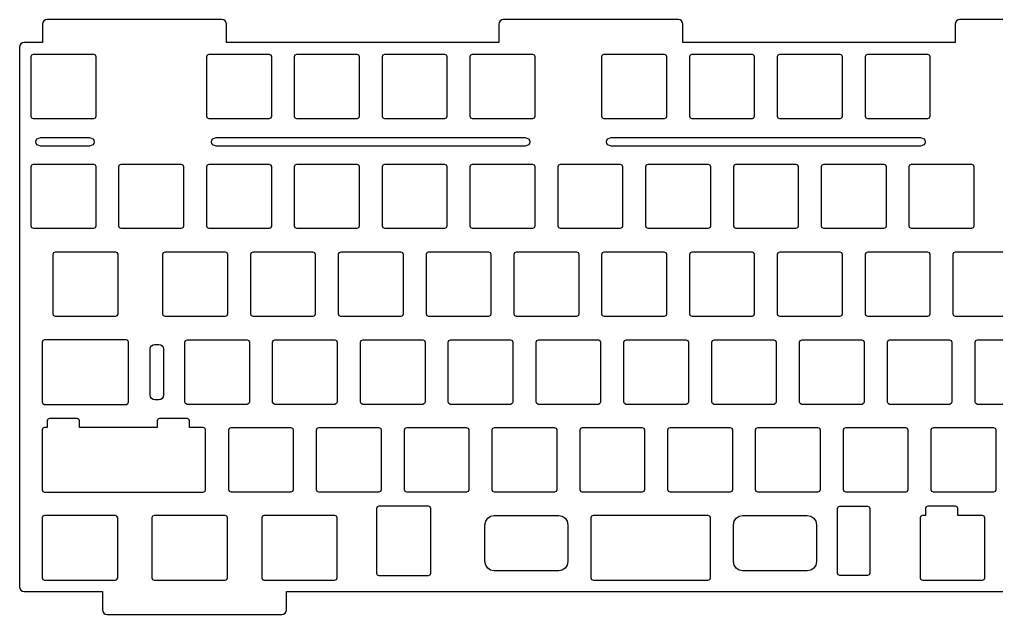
# Model space of a CAD drawing. Extents: x 8 to 355, y 3 to 132.
# Drawn here: x 7.5 to 219.5, y 3.5 to 132.5 of the extents above; entities that cross this region are included whole.
import ezdxf

# ---------------------------------------------------------------- set-up
doc = ezdxf.new("R2010")
doc.units = 0

msp = doc.modelspace()

# ---------------------------------------------------------------- linework, layer by layer
at = {"layer": 'Layer 1'}
for p, q in [((12.603151, 131.865108), (12.524817, 131.475151)), ((12.524817, 131.475151), (12.524817, 127.57513)), ((12.817037, 132.182868), (12.603151, 131.865108)), ((13.134797, 132.396755), (12.817037, 132.182868)), ((13.524756, 132.475089), (13.134797, 132.396755)), ((51.424763, 132.475089), (13.524756, 132.475089)), ((51.814803, 132.396755), (51.424763, 132.475089)), ((52.132741, 132.182868), (51.814803, 132.396755)), ((52.346804, 131.865108), (52.132741, 132.182868)), ((52.425219, 131.475151), (52.346804, 131.865108)), ((52.425219, 127.57513), (52.425219, 131.475151)), ((111.603511, 131.865108), (111.52517, 131.475151)), ((111.52517, 131.475151), (111.52517, 127.57513)), ((111.817408, 132.182869), (111.603511, 131.865108)), ((112.135168, 132.396755), (111.817408, 132.182869)), ((112.5251, 132.475089), (112.135168, 132.396755)), ((150.42512, 132.475089), (112.5251, 132.475089)), ((150.815079, 132.396755), (150.42512, 132.475089)), ((151.13284, 132.182869), (150.815079, 132.396755)), ((151.346726, 131.865108), (151.13284, 132.182869)), ((151.42506, 131.475151), (151.346726, 131.865108)), ((151.42506, 127.57513), (151.42506, 131.475151)), ((210.603294, 131.865109), (210.52496, 131.475151)), ((210.52496, 131.475151), (210.52496, 127.57513)), ((210.81718, 132.182869), (210.603294, 131.865109)), ((211.134941, 132.396755), (210.81718, 132.182869)), ((211.5249, 132.475089), (211.134941, 132.396755)), ((249.42492, 132.475089), (211.5249, 132.475089)), ((7.817343, 127.182657), (7.603457, 126.864896)), ((8.135104, 127.396543), (7.817343, 127.182657)), ((8.525061, 127.474878), (8.135104, 127.396543)), ((12.535147, 127.474878), (8.525061, 127.474878)), ((12.524817, 127.57513), (12.535147, 127.474878)), ((52.414889, 127.474878), (52.425219, 127.57513)), ((111.53517, 127.474878), (52.414889, 127.474878)), ((111.52517, 127.57513), (111.53517, 127.474878)), ((151.41506, 127.474878), (151.42506, 127.57513)), ((210.53496, 127.474878), (151.41506, 127.474878)), ((210.52496, 127.57513), (210.53496, 127.474878)), ((7.603457, 126.864896), (7.525122, 126.474939)), ((7.525122, 126.474939), (7.525122, 9.47485)), ((7.525122, 9.47485), (7.603457, 9.084891)), ((7.603457, 9.084891), (7.817343, 8.76713)), ((7.817343, 8.76713), (8.135104, 8.553244)), ((8.135104, 8.553244), (8.525061, 8.47491)), ((8.525061, 8.47491), (25.534875, 8.47491)), ((25.534875, 8.47491), (25.525075, 8.37521)), ((25.525075, 8.37521), (25.525075, 4.47519)), ((65.424965, 8.37521), (65.415165, 8.47491)), ((65.415165, 8.47491), (223.53468, 8.47491)), ((65.424965, 4.47519), (65.424965, 8.37521)), ((25.525075, 4.47519), (25.603409, 4.085231)), ((65.346631, 4.085231), (65.424965, 4.47519)), ((25.603409, 4.085231), (25.817295, 3.76747)), ((25.817295, 3.76747), (26.135055, 3.553584)), ((26.135055, 3.553584), (26.525014, 3.47525)), ((26.525014, 3.47525), (64.425026, 3.47525)), ((64.425026, 3.47525), (64.814985, 3.553584)), ((64.814985, 3.553584), (65.132745, 3.76747)), ((65.132745, 3.76747), (65.346631, 4.085231))]:
    msp.add_line(p, q, dxfattribs=at)
at = {"layer": 'Layer 2'}
for p, q in [((10.05, 124.45), (10.196447, 124.803553)), ((10.05, 111.45), (10.05, 124.45)), ((10.196447, 124.803553), (10.55, 124.95)), ((10.55, 124.95), (23.55, 124.95)), ((10.55, 124.95), (10.55, 124.95)), ((23.55, 124.95), (23.903553, 124.803553)), ((23.903553, 124.803553), (24.05, 124.45)), ((24.05, 124.45), (24.05, 111.45)), ((48.15, 124.45), (48.296447, 124.803553)), ((48.15, 111.45), (48.15, 124.45)), ((48.296447, 124.803553), (48.65, 124.95)), ((48.65, 124.95), (61.65, 124.95)), ((48.65, 124.95), (48.65, 124.95)), ((61.65, 124.95), (62.003553, 124.803553)), ((62.003553, 124.803553), (62.15, 124.45)), ((62.15, 124.45), (62.15, 111.45)), ((67.2, 124.45), (67.346447, 124.803553)), ((67.2, 111.45), (67.2, 124.45)), ((67.346447, 124.803553), (67.7, 124.95)), ((67.7, 124.95), (80.7, 124.95)), ((67.7, 124.95), (67.7, 124.95)), ((80.7, 124.95), (81.053553, 124.803553)), ((81.053553, 124.803553), (81.2, 124.45)), ((81.2, 124.45), (81.2, 111.45)), ((86.25, 124.45), (86.396447, 124.803553)), ((86.25, 111.45), (86.25, 124.45)), ((86.396447, 124.803553), (86.75, 124.95)), ((86.75, 124.95), (99.75, 124.95)), ((86.75, 124.95), (86.75, 124.95)), ((99.75, 124.95), (100.103553, 124.803553)), ((100.103553, 124.803553), (100.25, 124.45)), ((100.25, 124.45), (100.25, 111.45)), ((105.3, 124.45), (105.446447, 124.803553)), ((105.3, 111.45), (105.3, 124.45)), ((105.446447, 124.803553), (105.8, 124.95)), ((105.8, 124.95), (118.8, 124.95)), ((105.8, 124.95), (105.8, 124.95)), ((118.8, 124.95), (119.153553, 124.803553)), ((119.153553, 124.803553), (119.3, 124.45)), ((119.3, 124.45), (119.3, 111.45)), ((133.875, 124.45), (134.021447, 124.803553)), ((133.875, 111.45), (133.875, 124.45)), ((134.021447, 124.803553), (134.375, 124.95)), ((134.375, 124.95), (147.375, 124.95)), ((134.375, 124.95), (134.375, 124.95)), ((147.375, 124.95), (147.728553, 124.803553)), ((147.728553, 124.803553), (147.875, 124.45)), ((147.875, 124.45), (147.875, 111.45)), ((152.925, 124.45), (153.071447, 124.803553)), ((152.925, 111.45), (152.925, 124.45)), ((153.071447, 124.803553), (153.425, 124.95)), ((153.425, 124.95), (166.425, 124.95)), ((153.425, 124.95), (153.425, 124.95)), ((166.425, 124.95), (166.778553, 124.803553)), ((166.778553, 124.803553), (166.925, 124.45)), ((166.925, 124.45), (166.925, 111.45)), ((171.975, 124.45), (172.121447, 124.803553)), ((171.975, 111.45), (171.975, 124.45)), ((172.121447, 124.803553), (172.475, 124.95)), ((172.475, 124.95), (185.475, 124.95)), ((172.475, 124.95), (172.475, 124.95)), ((185.475, 124.95), (185.828553, 124.803553)), ((185.828553, 124.803553), (185.975, 124.45)), ((185.975, 124.45), (185.975, 111.45)), ((191.025, 124.45), (191.171447, 124.803553)), ((191.025, 111.45), (191.025, 124.45)), ((191.171447, 124.803553), (191.525, 124.95)), ((191.525, 124.95), (204.525, 124.95)), ((191.525, 124.95), (191.525, 124.95)), ((204.525, 124.95), (204.878553, 124.803553)), ((204.878553, 124.803553), (205.025, 124.45)), ((205.025, 124.45), (205.025, 111.45)), ((10.196447, 111.096447), (10.05, 111.45)), ((10.55, 110.95), (10.196447, 111.096447)), ((23.55, 110.95), (10.55, 110.95)), ((23.903553, 111.096447), (23.55, 110.95)), ((24.05, 111.45), (23.903553, 111.096447)), ((48.296447, 111.096447), (48.15, 111.45)), ((48.65, 110.95), (48.296447, 111.096447)), ((61.65, 110.95), (48.65, 110.95)), ((62.003553, 111.096447), (61.65, 110.95)), ((62.15, 111.45), (62.003553, 111.096447)), ((67.346447, 111.096447), (67.2, 111.45)), ((67.7, 110.95), (67.346447, 111.096447)), ((80.7, 110.95), (67.7, 110.95)), ((81.053553, 111.096447), (80.7, 110.95)), ((81.2, 111.45), (81.053553, 111.096447)), ((86.396447, 111.096447), (86.25, 111.45)), ((86.75, 110.95), (86.396447, 111.096447)), ((99.75, 110.95), (86.75, 110.95)), ((100.103553, 111.096447), (99.75, 110.95)), ((100.25, 111.45), (100.103553, 111.096447)), ((105.446447, 111.096447), (105.3, 111.45)), ((105.8, 110.95), (105.446447, 111.096447)), ((118.8, 110.95), (105.8, 110.95)), ((119.153553, 111.096447), (118.8, 110.95)), ((119.3, 111.45), (119.153553, 111.096447)), ((134.021447, 111.096447), (133.875, 111.45)), ((134.375, 110.95), (134.021447, 111.096447)), ((147.375, 110.95), (134.375, 110.95)), ((147.728553, 111.096447), (147.375, 110.95)), ((147.875, 111.45), (147.728553, 111.096447)), ((153.071447, 111.096447), (152.925, 111.45)), ((153.425, 110.95), (153.071447, 111.096447)), ((166.425, 110.95), (153.425, 110.95)), ((166.778553, 111.096447), (166.425, 110.95)), ((166.925, 111.45), (166.778553, 111.096447)), ((172.121447, 111.096447), (171.975, 111.45)), ((172.475, 110.95), (172.121447, 111.096447)), ((185.475, 110.95), (172.475, 110.95)), ((185.828553, 111.096447), (185.475, 110.95)), ((185.975, 111.45), (185.828553, 111.096447)), ((191.171447, 111.096447), (191.025, 111.45)), ((191.525, 110.95), (191.171447, 111.096447)), ((204.525, 110.95), (191.525, 110.95)), ((204.878553, 111.096447), (204.525, 110.95)), ((205.025, 111.45), (204.878553, 111.096447)), ((10.05, 100.637), (10.196447, 100.990553)), ((10.05, 87.637), (10.05, 100.637)), ((10.196447, 100.990553), (10.55, 101.137)), ((10.55, 101.137), (23.55, 101.137)), ((10.55, 101.137), (10.55, 101.137)), ((23.55, 101.137), (23.903553, 100.990553)), ((23.903553, 100.990553), (24.05, 100.637)), ((24.05, 100.637), (24.05, 87.637)), ((29.1, 100.637), (29.246447, 100.990553)), ((29.1, 87.637), (29.1, 100.637)), ((29.246447, 100.990553), (29.6, 101.137)), ((29.6, 101.137), (42.6, 101.137)), ((29.6, 101.137), (29.6, 101.137)), ((42.6, 101.137), (42.953553, 100.990553)), ((42.953553, 100.990553), (43.1, 100.637)), ((43.1, 100.637), (43.1, 87.637)), ((48.15, 100.637), (48.296447, 100.990553)), ((48.15, 87.637), (48.15, 100.637)), ((48.296447, 100.990553), (48.65, 101.137)), ((48.65, 101.137), (61.65, 101.137)), ((48.65, 101.137), (48.65, 101.137)), ((61.65, 101.137), (62.003553, 100.990553)), ((62.003553, 100.990553), (62.15, 100.637)), ((62.15, 100.637), (62.15, 87.637)), ((67.2, 100.637), (67.346447, 100.990553)), ((67.2, 87.637), (67.2, 100.637)), ((67.346447, 100.990553), (67.7, 101.137)), ((67.7, 101.137), (80.7, 101.137)), ((67.7, 101.137), (67.7, 101.137)), ((80.7, 101.137), (81.053553, 100.990553)), ((81.053553, 100.990553), (81.2, 100.637)), ((81.2, 100.637), (81.2, 87.637)), ((86.25, 100.637), (86.396447, 100.990553)), ((86.25, 87.637), (86.25, 100.637)), ((86.396447, 100.990553), (86.75, 101.137)), ((86.75, 101.137), (99.75, 101.137)), ((86.75, 101.137), (86.75, 101.137)), ((99.75, 101.137), (100.103553, 100.990553)), ((100.103553, 100.990553), (100.25, 100.637)), ((100.25, 100.637), (100.25, 87.637)), ((105.3, 100.637), (105.446447, 100.990553)), ((105.3, 87.637), (105.3, 100.637)), ((105.446447, 100.990553), (105.8, 101.137)), ((105.8, 101.137), (118.8, 101.137)), ((105.8, 101.137), (105.8, 101.137)), ((118.8, 101.137), (119.153553, 100.990553)), ((119.153553, 100.990553), (119.3, 100.637)), ((119.3, 100.637), (119.3, 87.637)), ((124.35, 100.637), (124.496447, 100.990553)), ((124.35, 87.637), (124.35, 100.637)), ((124.496447, 100.990553), (124.85, 101.137)), ((124.85, 101.137), (137.85, 101.137)), ((124.85, 101.137), (124.85, 101.137)), ((137.85, 101.137), (138.203553, 100.990553)), ((138.203553, 100.990553), (138.35, 100.637)), ((138.35, 100.637), (138.35, 87.637)), ((143.4, 100.637), (143.546447, 100.990553)), ((143.4, 87.637), (143.4, 100.637)), ((143.546447, 100.990553), (143.9, 101.137)), ((143.9, 101.137), (156.9, 101.137)), ((143.9, 101.137), (143.9, 101.137)), ((156.9, 101.137), (157.253553, 100.990553)), ((157.253553, 100.990553), (157.4, 100.637)), ((157.4, 100.637), (157.4, 87.637)), ((162.45, 100.637), (162.596447, 100.990553)), ((162.45, 87.637), (162.45, 100.637)), ((162.596447, 100.990553), (162.95, 101.137)), ((162.95, 101.137), (175.95, 101.137)), ((162.95, 101.137), (162.95, 101.137)), ((175.95, 101.137), (176.303553, 100.990553)), ((176.303553, 100.990553), (176.45, 100.637)), ((176.45, 100.637), (176.45, 87.637)), ((181.5, 100.637), (181.646447, 100.990553)), ((181.5, 87.637), (181.5, 100.637)), ((181.646447, 100.990553), (182, 101.137)), ((182, 101.137), (195, 101.137)), ((182, 101.137), (182, 101.137)), ((195, 101.137), (195.353553, 100.990553)), ((195.353553, 100.990553), (195.5, 100.637)), ((195.5, 100.637), (195.5, 87.637)), ((200.55, 100.637), (200.696447, 100.990553)), ((200.55, 87.637), (200.55, 100.637)), ((200.696447, 100.990553), (201.05, 101.137)), ((201.05, 101.137), (214.05, 101.137)), ((201.05, 101.137), (201.05, 101.137)), ((214.05, 101.137), (214.403553, 100.990553)), ((214.403553, 100.990553), (214.55, 100.637)), ((214.55, 100.637), (214.55, 87.637)), ((10.196447, 87.283447), (10.05, 87.637)), ((10.55, 87.137), (10.196447, 87.283447)), ((23.55, 87.137), (10.55, 87.137)), ((23.903553, 87.283447), (23.55, 87.137)), ((24.05, 87.637), (23.903553, 87.283447)), ((29.246447, 87.283447), (29.1, 87.637)), ((29.6, 87.137), (29.246447, 87.283447)), ((42.6, 87.137), (29.6, 87.137)), ((42.953553, 87.283447), (42.6, 87.137)), ((43.1, 87.637), (42.953553, 87.283447)), ((48.296447, 87.283447), (48.15, 87.637)), ((48.65, 87.137), (48.296447, 87.283447)), ((61.65, 87.137), (48.65, 87.137)), ((62.003553, 87.283447), (61.65, 87.137)), ((62.15, 87.637), (62.003553, 87.283447)), ((67.346447, 87.283447), (67.2, 87.637)), ((67.7, 87.137), (67.346447, 87.283447)), ((80.7, 87.137), (67.7, 87.137)), ((81.053553, 87.283447), (80.7, 87.137)), ((81.2, 87.637), (81.053553, 87.283447)), ((86.396447, 87.283447), (86.25, 87.637)), ((86.75, 87.137), (86.396447, 87.283447)), ((99.75, 87.137), (86.75, 87.137)), ((100.103553, 87.283447), (99.75, 87.137)), ((100.25, 87.637), (100.103553, 87.283447)), ((105.446447, 87.283447), (105.3, 87.637)), ((105.8, 87.137), (105.446447, 87.283447)), ((118.8, 87.137), (105.8, 87.137)), ((119.153553, 87.283447), (118.8, 87.137)), ((119.3, 87.637), (119.153553, 87.283447)), ((124.496447, 87.283447), (124.35, 87.637)), ((124.85, 87.137), (124.496447, 87.283447)), ((137.85, 87.137), (124.85, 87.137)), ((138.203553, 87.283447), (137.85, 87.137)), ((138.35, 87.637), (138.203553, 87.283447)), ((143.546447, 87.283447), (143.4, 87.637)), ((143.9, 87.137), (143.546447, 87.283447)), ((156.9, 87.137), (143.9, 87.137)), ((157.253553, 87.283447), (156.9, 87.137)), ((157.4, 87.637), (157.253553, 87.283447)), ((162.596447, 87.283447), (162.45, 87.637)), ((162.95, 87.137), (162.596447, 87.283447)), ((175.95, 87.137), (162.95, 87.137)), ((176.303553, 87.283447), (175.95, 87.137)), ((176.45, 87.637), (176.303553, 87.283447)), ((181.646447, 87.283447), (181.5, 87.637)), ((182, 87.137), (181.646447, 87.283447)), ((195, 87.137), (182, 87.137)), ((195.353553, 87.283447), (195, 87.137)), ((195.5, 87.637), (195.353553, 87.283447)), ((200.696447, 87.283447), (200.55, 87.637)), ((201.05, 87.137), (200.696447, 87.283447)), ((214.05, 87.137), (201.05, 87.137)), ((214.403553, 87.283447), (214.05, 87.137)), ((214.55, 87.637), (214.403553, 87.283447)), ((14.813, 81.587), (14.959447, 81.940553)), ((14.813, 68.587), (14.813, 81.587)), ((14.959447, 81.940553), (15.313, 82.087)), ((15.313, 82.087), (28.313, 82.087)), ((15.313, 82.087), (15.313, 82.087)), ((28.313, 82.087), (28.666553, 81.940553)), ((28.666553, 81.940553), (28.813, 81.587)), ((28.813, 81.587), (28.813, 68.587)), ((38.625, 81.587), (38.771447, 81.940553)), ((38.625, 68.587), (38.625, 81.587)), ((38.771447, 81.940553), (39.125, 82.087)), ((39.125, 82.087), (52.125, 82.087)), ((39.125, 82.087), (39.125, 82.087)), ((52.125, 82.087), (52.478553, 81.940553)), ((52.478553, 81.940553), (52.625, 81.587)), ((52.625, 81.587), (52.625, 68.587)), ((57.675, 81.587), (57.821447, 81.940553)), ((57.675, 68.587), (57.675, 81.587)), ((57.821447, 81.940553), (58.175, 82.087)), ((58.175, 82.087), (71.175, 82.087)), ((58.175, 82.087), (58.175, 82.087)), ((71.175, 82.087), (71.528553, 81.940553)), ((71.528553, 81.940553), (71.675, 81.587)), ((71.675, 81.587), (71.675, 68.587)), ((76.725, 81.587), (76.871447, 81.940553)), ((76.725, 68.587), (76.725, 81.587)), ((76.871447, 81.940553), (77.225, 82.087)), ((77.225, 82.087), (90.225, 82.087)), ((77.225, 82.087), (77.225, 82.087)), ((90.225, 82.087), (90.578553, 81.940553)), ((90.578553, 81.940553), (90.725, 81.587)), ((90.725, 81.587), (90.725, 68.587)), ((95.775, 81.587), (95.921447, 81.940553)), ((95.775, 68.587), (95.775, 81.587)), ((95.921447, 81.940553), (96.275, 82.087)), ((96.275, 82.087), (109.275, 82.087)), ((96.275, 82.087), (96.275, 82.087)), ((109.275, 82.087), (109.628553, 81.940553)), ((109.628553, 81.940553), (109.775, 81.587)), ((109.775, 81.587), (109.775, 68.587)), ((114.825, 81.587), (114.971447, 81.940553)), ((114.825, 68.587), (114.825, 81.587)), ((114.971447, 81.940553), (115.325, 82.087)), ((115.325, 82.087), (128.325, 82.087)), ((115.325, 82.087), (115.325, 82.087)), ((128.325, 82.087), (128.678553, 81.940553)), ((128.678553, 81.940553), (128.825, 81.587)), ((128.825, 81.587), (128.825, 68.587)), ((133.875, 81.587), (134.021447, 81.940553)), ((133.875, 68.587), (133.875, 81.587)), ((134.021447, 81.940553), (134.375, 82.087)), ((134.375, 82.087), (147.375, 82.087)), ((134.375, 82.087), (134.375, 82.087)), ((147.375, 82.087), (147.728553, 81.940553)), ((147.728553, 81.940553), (147.875, 81.587)), ((147.875, 81.587), (147.875, 68.587)), ((152.925, 81.587), (153.071447, 81.940553)), ((152.925, 68.587), (152.925, 81.587)), ((153.071447, 81.940553), (153.425, 82.087)), ((153.425, 82.087), (166.425, 82.087)), ((153.425, 82.087), (153.425, 82.087)), ((166.425, 82.087), (166.778553, 81.940553)), ((166.778553, 81.940553), (166.925, 81.587)), ((166.925, 81.587), (166.925, 68.587)), ((171.975, 81.587), (172.121447, 81.940553)), ((171.975, 68.587), (171.975, 81.587)), ((172.121447, 81.940553), (172.475, 82.087)), ((172.475, 82.087), (185.475, 82.087)), ((172.475, 82.087), (172.475, 82.087)), ((185.475, 82.087), (185.828553, 81.940553)), ((185.828553, 81.940553), (185.975, 81.587)), ((185.975, 81.587), (185.975, 68.587)), ((191.025, 81.587), (191.171447, 81.940553)), ((191.025, 68.587), (191.025, 81.587)), ((191.171447, 81.940553), (191.525, 82.087)), ((191.525, 82.087), (204.525, 82.087)), ((191.525, 82.087), (191.525, 82.087)), ((204.525, 82.087), (204.878553, 81.940553)), ((204.878553, 81.940553), (205.025, 81.587)), ((205.025, 81.587), (205.025, 68.587)), ((210.075, 81.587), (210.221447, 81.940553)), ((210.075, 68.587), (210.075, 81.587)), ((210.221447, 81.940553), (210.575, 82.087)), ((210.575, 82.087), (223.575, 82.087)), ((210.575, 82.087), (210.575, 82.087)), ((14.959447, 68.233447), (14.813, 68.587)), ((15.313, 68.087), (14.959447, 68.233447)), ((28.313, 68.087), (15.313, 68.087)), ((28.666553, 68.233447), (28.313, 68.087)), ((28.813, 68.587), (28.666553, 68.233447)), ((38.771447, 68.233447), (38.625, 68.587)), ((39.125, 68.087), (38.771447, 68.233447)), ((52.125, 68.087), (39.125, 68.087)), ((52.478553, 68.233447), (52.125, 68.087)), ((52.625, 68.587), (52.478553, 68.233447)), ((57.821447, 68.233447), (57.675, 68.587)), ((58.175, 68.087), (57.821447, 68.233447)), ((71.175, 68.087), (58.175, 68.087)), ((71.528553, 68.233447), (71.175, 68.087)), ((71.675, 68.587), (71.528553, 68.233447)), ((76.871447, 68.233447), (76.725, 68.587)), ((77.225, 68.087), (76.871447, 68.233447)), ((90.225, 68.087), (77.225, 68.087)), ((90.578553, 68.233447), (90.225, 68.087)), ((90.725, 68.587), (90.578553, 68.233447)), ((95.921447, 68.233447), (95.775, 68.587)), ((96.275, 68.087), (95.921447, 68.233447)), ((109.275, 68.087), (96.275, 68.087)), ((109.628553, 68.233447), (109.275, 68.087)), ((109.775, 68.587), (109.628553, 68.233447)), ((114.971447, 68.233447), (114.825, 68.587)), ((115.325, 68.087), (114.971447, 68.233447)), ((128.325, 68.087), (115.325, 68.087)), ((128.678553, 68.233447), (128.325, 68.087)), ((128.825, 68.587), (128.678553, 68.233447)), ((134.021447, 68.233447), (133.875, 68.587)), ((134.375, 68.087), (134.021447, 68.233447)), ((147.375, 68.087), (134.375, 68.087)), ((147.728553, 68.233447), (147.375, 68.087)), ((147.875, 68.587), (147.728553, 68.233447)), ((153.071447, 68.233447), (152.925, 68.587)), ((153.425, 68.087), (153.071447, 68.233447)), ((166.425, 68.087), (153.425, 68.087)), ((166.778553, 68.233447), (166.425, 68.087)), ((166.925, 68.587), (166.778553, 68.233447)), ((172.121447, 68.233447), (171.975, 68.587)), ((172.475, 68.087), (172.121447, 68.233447)), ((185.475, 68.087), (172.475, 68.087)), ((185.828553, 68.233447), (185.475, 68.087)), ((185.975, 68.587), (185.828553, 68.233447)), ((191.171447, 68.233447), (191.025, 68.587)), ((191.525, 68.087), (191.171447, 68.233447)), ((204.525, 68.087), (191.525, 68.087)), ((204.878553, 68.233447), (204.525, 68.087)), ((205.025, 68.587), (204.878553, 68.233447)), ((210.221447, 68.233447), (210.075, 68.587)), ((210.575, 68.087), (210.221447, 68.233447)), ((223.575, 68.087), (210.575, 68.087)), ((12.577395, 62.890687), (12.430766, 62.53724)), ((12.430766, 62.53724), (12.430766, 49.537)), ((12.930994, 63.036951), (12.577395, 62.890687)), ((17.69401, 63.036951), (12.930994, 63.036951)), ((25.931234, 63.036951), (17.69401, 63.036951)), ((30.69425, 63.036951), (25.931234, 63.036951)), ((31.047515, 62.890505), (30.69425, 63.036951)), ((31.193962, 62.53724), (31.047515, 62.890505)), ((31.193962, 49.537), (31.193962, 62.53724)), ((43.388, 62.537), (43.534447, 62.890553)), ((43.388, 49.537), (43.388, 62.537)), ((43.534447, 62.890553), (43.888, 63.037)), ((43.888, 63.037), (56.888, 63.037)), ((43.888, 63.037), (43.888, 63.037)), ((56.888, 63.037), (57.241553, 62.890553)), ((57.241553, 62.890553), (57.388, 62.537)), ((57.388, 62.537), (57.388, 49.537)), ((62.438, 62.537), (62.584447, 62.890553)), ((62.438, 49.537), (62.438, 62.537)), ((62.584447, 62.890553), (62.938, 63.037)), ((62.938, 63.037), (75.938, 63.037)), ((62.938, 63.037), (62.938, 63.037)), ((75.938, 63.037), (76.291553, 62.890553)), ((76.291553, 62.890553), (76.438, 62.537)), ((76.438, 62.537), (76.438, 49.537)), ((81.488, 62.537), (81.634447, 62.890553)), ((81.488, 49.537), (81.488, 62.537)), ((81.634447, 62.890553), (81.988, 63.037)), ((81.988, 63.037), (94.988, 63.037)), ((81.988, 63.037), (81.988, 63.037)), ((94.988, 63.037), (95.341553, 62.890553)), ((95.341553, 62.890553), (95.488, 62.537)), ((95.488, 62.537), (95.488, 49.537)), ((100.538, 62.537), (100.684447, 62.890553)), ((100.538, 49.537), (100.538, 62.537)), ((100.684447, 62.890553), (101.038, 63.037)), ((101.038, 63.037), (114.038, 63.037)), ((101.038, 63.037), (101.038, 63.037)), ((114.038, 63.037), (114.391553, 62.890553)), ((114.391553, 62.890553), (114.538, 62.537)), ((114.538, 62.537), (114.538, 49.537)), ((119.588, 62.537), (119.734447, 62.890553)), ((119.588, 49.537), (119.588, 62.537)), ((119.734447, 62.890553), (120.088, 63.037)), ((120.088, 63.037), (133.088, 63.037)), ((120.088, 63.037), (120.088, 63.037)), ((133.088, 63.037), (133.441553, 62.890553)), ((133.441553, 62.890553), (133.588, 62.537)), ((133.588, 62.537), (133.588, 49.537)), ((138.638, 62.537), (138.784447, 62.890553)), ((138.638, 49.537), (138.638, 62.537)), ((138.784447, 62.890553), (139.138, 63.037)), ((139.138, 63.037), (152.138, 63.037)), ((139.138, 63.037), (139.138, 63.037)), ((152.138, 63.037), (152.491553, 62.890553)), ((152.491553, 62.890553), (152.638, 62.537)), ((152.638, 62.537), (152.638, 49.537)), ((157.688, 62.537), (157.834447, 62.890553)), ((157.688, 49.537), (157.688, 62.537)), ((157.834447, 62.890553), (158.188, 63.037)), ((158.188, 63.037), (171.188, 63.037)), ((158.188, 63.037), (158.188, 63.037)), ((171.188, 63.037), (171.541553, 62.890553)), ((171.541553, 62.890553), (171.688, 62.537)), ((171.688, 62.537), (171.688, 49.537)), ((176.738, 62.537), (176.884447, 62.890553)), ((176.738, 49.537), (176.738, 62.537)), ((176.884447, 62.890553), (177.238, 63.037)), ((177.238, 63.037), (190.238, 63.037)), ((177.238, 63.037), (177.238, 63.037)), ((190.238, 63.037), (190.591553, 62.890553)), ((190.591553, 62.890553), (190.738, 62.537)), ((190.738, 62.537), (190.738, 49.537)), ((195.788, 62.537), (195.934447, 62.890553)), ((195.788, 49.537), (195.788, 62.537)), ((195.934447, 62.890553), (196.288, 63.037)), ((196.288, 63.037), (209.288, 63.037)), ((196.288, 63.037), (196.288, 63.037)), ((209.288, 63.037), (209.641553, 62.890553)), ((209.641553, 62.890553), (209.788, 62.537)), ((209.788, 62.537), (209.788, 49.537)), ((214.838, 62.537), (214.984447, 62.890553)), ((214.838, 49.537), (214.838, 62.537)), ((214.984447, 62.890553), (215.338, 63.037)), ((215.338, 63.037), (228.338, 63.037)), ((215.338, 63.037), (215.338, 63.037)), ((12.430766, 49.537), (12.577213, 49.183219)), ((12.577213, 49.183219), (12.930994, 49.036772)), ((12.930994, 49.036772), (17.69401, 49.036772)), ((17.69401, 49.036772), (25.931234, 49.036772)), ((25.931234, 49.036772), (30.69425, 49.036772)), ((30.69425, 49.036772), (31.047698, 49.183401)), ((31.047698, 49.183401), (31.193962, 49.537)), ((43.534447, 49.183447), (43.388, 49.537)), ((43.888, 49.037), (43.534447, 49.183447)), ((56.888, 49.037), (43.888, 49.037)), ((57.241553, 49.183447), (56.888, 49.037)), ((57.388, 49.537), (57.241553, 49.183447)), ((62.584447, 49.183447), (62.438, 49.537)), ((62.938, 49.037), (62.584447, 49.183447)), ((75.938, 49.037), (62.938, 49.037)), ((76.291553, 49.183447), (75.938, 49.037)), ((76.438, 49.537), (76.291553, 49.183447)), ((81.634447, 49.183447), (81.488, 49.537)), ((81.988, 49.037), (81.634447, 49.183447)), ((94.988, 49.037), (81.988, 49.037)), ((95.341553, 49.183447), (94.988, 49.037)), ((95.488, 49.537), (95.341553, 49.183447)), ((100.684447, 49.183447), (100.538, 49.537)), ((101.038, 49.037), (100.684447, 49.183447)), ((114.038, 49.037), (101.038, 49.037)), ((114.391553, 49.183447), (114.038, 49.037)), ((114.538, 49.537), (114.391553, 49.183447)), ((119.734447, 49.183447), (119.588, 49.537)), ((120.088, 49.037), (119.734447, 49.183447)), ((133.088, 49.037), (120.088, 49.037)), ((133.441553, 49.183447), (133.088, 49.037)), ((133.588, 49.537), (133.441553, 49.183447)), ((138.784447, 49.183447), (138.638, 49.537)), ((139.138, 49.037), (138.784447, 49.183447)), ((152.138, 49.037), (139.138, 49.037)), ((152.491553, 49.183447), (152.138, 49.037)), ((152.638, 49.537), (152.491553, 49.183447)), ((157.834447, 49.183447), (157.688, 49.537)), ((158.188, 49.037), (157.834447, 49.183447)), ((171.188, 49.037), (158.188, 49.037)), ((171.541553, 49.183447), (171.188, 49.037)), ((171.688, 49.537), (171.541553, 49.183447)), ((176.884447, 49.183447), (176.738, 49.537)), ((177.238, 49.037), (176.884447, 49.183447)), ((190.238, 49.037), (177.238, 49.037)), ((190.591553, 49.183447), (190.238, 49.037)), ((190.738, 49.537), (190.591553, 49.183447)), ((195.934447, 49.183447), (195.788, 49.537)), ((196.288, 49.037), (195.934447, 49.183447)), ((209.288, 49.037), (196.288, 49.037)), ((209.641553, 49.183447), (209.288, 49.037)), ((209.788, 49.537), (209.641553, 49.183447)), ((214.984447, 49.183447), (214.838, 49.537)), ((215.338, 49.037), (214.984447, 49.183447)), ((228.338, 49.037), (215.338, 49.037)), ((13.664485, 45.840382), (13.518038, 45.487118)), ((13.518038, 45.487118), (13.518038, 43.986951)), ((14.017749, 45.986829), (13.664485, 45.840382)), ((20.0179, 45.986829), (14.017749, 45.986829)), ((20.371498, 45.840565), (20.0179, 45.986829)), ((20.518127, 45.487118), (20.371498, 45.840565)), ((20.518127, 43.986951), (20.518127, 45.487118)), ((37.540547, 45.840382), (37.3941, 45.487118)), ((37.3941, 45.487118), (37.3941, 43.986951)), ((37.893811, 45.986829), (37.540547, 45.840382)), ((43.893962, 45.986829), (37.893811, 45.986829)), ((44.24756, 45.840565), (43.893962, 45.986829)), ((44.394189, 45.487118), (44.24756, 45.840565)), ((44.394189, 43.986951), (44.394189, 45.487118)), ((12.577395, 43.840687), (12.430766, 43.48724)), ((12.430766, 43.48724), (12.430766, 30.487)), ((12.930994, 43.986951), (12.577395, 43.840687)), ((13.518038, 43.986951), (12.930994, 43.986951)), ((22.455994, 43.986951), (20.518127, 43.986951)), ((25.931234, 43.986951), (22.455994, 43.986951)), ((34.36276, 43.986951), (25.931234, 43.986951)), ((35.456234, 43.986951), (34.36276, 43.986951)), ((37.3941, 43.986951), (35.456234, 43.986951)), ((47.363, 43.986951), (44.394189, 43.986951)), ((47.716599, 43.840687), (47.363, 43.986951)), ((47.863228, 43.48724), (47.716599, 43.840687)), ((47.863228, 30.487), (47.863228, 43.48724)), ((52.913, 43.487), (53.059447, 43.840553)), ((52.913, 30.487), (52.913, 43.487)), ((53.059447, 43.840553), (53.413, 43.987)), ((53.413, 43.987), (66.413, 43.987)), ((53.413, 43.987), (53.413, 43.987)), ((66.413, 43.987), (66.766553, 43.840553)), ((66.766553, 43.840553), (66.913, 43.487)), ((66.913, 43.487), (66.913, 30.487)), ((71.963, 43.487), (72.109447, 43.840553)), ((71.963, 30.487), (71.963, 43.487)), ((72.109447, 43.840553), (72.463, 43.987)), ((72.463, 43.987), (85.463, 43.987)), ((72.463, 43.987), (72.463, 43.987)), ((85.463, 43.987), (85.816553, 43.840553)), ((85.816553, 43.840553), (85.963, 43.487)), ((85.963, 43.487), (85.963, 30.487)), ((91.013, 43.487), (91.159447, 43.840553)), ((91.013, 30.487), (91.013, 43.487)), ((91.159447, 43.840553), (91.513, 43.987)), ((91.513, 43.987), (104.513, 43.987)), ((91.513, 43.987), (91.513, 43.987)), ((104.513, 43.987), (104.866553, 43.840553)), ((104.866553, 43.840553), (105.013, 43.487)), ((105.013, 43.487), (105.013, 30.487)), ((110.063, 43.487), (110.209447, 43.840553)), ((110.063, 30.487), (110.063, 43.487)), ((110.209447, 43.840553), (110.563, 43.987)), ((110.563, 43.987), (123.563, 43.987)), ((110.563, 43.987), (110.563, 43.987)), ((123.563, 43.987), (123.916553, 43.840553)), ((123.916553, 43.840553), (124.063, 43.487)), ((124.063, 43.487), (124.063, 30.487)), ((129.113, 43.487), (129.259447, 43.840553)), ((129.113, 30.487), (129.113, 43.487)), ((129.259447, 43.840553), (129.613, 43.987)), ((129.613, 43.987), (142.613, 43.987)), ((129.613, 43.987), (129.613, 43.987)), ((142.613, 43.987), (142.966553, 43.840553)), ((142.966553, 43.840553), (143.113, 43.487)), ((143.113, 43.487), (143.113, 30.487)), ((148.163, 43.487), (148.309447, 43.840553)), ((148.163, 30.487), (148.163, 43.487)), ((148.309447, 43.840553), (148.663, 43.987)), ((148.663, 43.987), (161.663, 43.987)), ((148.663, 43.987), (148.663, 43.987)), ((161.663, 43.987), (162.016553, 43.840553)), ((162.016553, 43.840553), (162.163, 43.487)), ((162.163, 43.487), (162.163, 30.487)), ((167.213, 43.487), (167.359447, 43.840553)), ((167.213, 30.487), (167.213, 43.487)), ((167.359447, 43.840553), (167.713, 43.987)), ((167.713, 43.987), (180.713, 43.987)), ((167.713, 43.987), (167.713, 43.987)), ((180.713, 43.987), (181.066553, 43.840553)), ((181.066553, 43.840553), (181.213, 43.487)), ((181.213, 43.487), (181.213, 30.487)), ((186.263, 43.487), (186.409447, 43.840553)), ((186.263, 30.487), (186.263, 43.487)), ((186.409447, 43.840553), (186.763, 43.987)), ((186.763, 43.987), (199.763, 43.987)), ((186.763, 43.987), (186.763, 43.987)), ((199.763, 43.987), (200.116553, 43.840553)), ((200.116553, 43.840553), (200.263, 43.487)), ((200.263, 43.487), (200.263, 30.487)), ((205.313, 43.487), (205.459447, 43.840553)), ((205.313, 30.487), (205.313, 43.487)), ((205.459447, 43.840553), (205.813, 43.987)), ((205.813, 43.987), (218.813, 43.987)), ((205.813, 43.987), (205.813, 43.987)), ((218.813, 43.987), (219.166553, 43.840553)), ((219.166553, 43.840553), (219.313, 43.487)), ((219.313, 43.487), (219.313, 30.487)), ((12.430766, 30.487), (12.577212, 30.133217)), ((12.577212, 30.133217), (12.930994, 29.98677)), ((12.930994, 29.98677), (22.455994, 29.98677)), ((22.455994, 29.98677), (25.931234, 29.98677)), ((25.931234, 29.98677), (34.36276, 29.98677)), ((34.36276, 29.98677), (35.456234, 29.98677)), ((35.456234, 29.98677), (47.363, 29.98677)), ((47.363, 29.98677), (47.716782, 30.133217)), ((47.716782, 30.133217), (47.863228, 30.487)), ((53.059447, 30.133447), (52.913, 30.487)), ((53.413, 29.987), (53.059447, 30.133447)), ((66.413, 29.987), (53.413, 29.987)), ((66.766553, 30.133447), (66.413, 29.987)), ((66.913, 30.487), (66.766553, 30.133447)), ((72.109447, 30.133447), (71.963, 30.487)), ((72.463, 29.987), (72.109447, 30.133447)), ((85.463, 29.987), (72.463, 29.987)), ((85.816553, 30.133447), (85.463, 29.987)), ((85.963, 30.487), (85.816553, 30.133447)), ((91.159447, 30.133447), (91.013, 30.487)), ((91.513, 29.987), (91.159447, 30.133447)), ((104.513, 29.987), (91.513, 29.987)), ((104.866553, 30.133447), (104.513, 29.987)), ((105.013, 30.487), (104.866553, 30.133447)), ((110.209447, 30.133447), (110.063, 30.487)), ((110.563, 29.987), (110.209447, 30.133447)), ((123.563, 29.987), (110.563, 29.987)), ((123.916553, 30.133447), (123.563, 29.987)), ((124.063, 30.487), (123.916553, 30.133447)), ((129.259447, 30.133447), (129.113, 30.487)), ((129.613, 29.987), (129.259447, 30.133447)), ((142.613, 29.987), (129.613, 29.987)), ((142.966553, 30.133447), (142.613, 29.987)), ((143.113, 30.487), (142.966553, 30.133447)), ((148.309447, 30.133447), (148.163, 30.487)), ((148.663, 29.987), (148.309447, 30.133447)), ((161.663, 29.987), (148.663, 29.987)), ((162.016553, 30.133447), (161.663, 29.987)), ((162.163, 30.487), (162.016553, 30.133447)), ((167.359447, 30.133447), (167.213, 30.487)), ((167.713, 29.987), (167.359447, 30.133447)), ((180.713, 29.987), (167.713, 29.987)), ((181.066553, 30.133447), (180.713, 29.987)), ((181.213, 30.487), (181.066553, 30.133447)), ((186.409447, 30.133447), (186.263, 30.487)), ((186.763, 29.987), (186.409447, 30.133447)), ((199.763, 29.987), (186.763, 29.987)), ((200.116553, 30.133447), (199.763, 29.987)), ((200.263, 30.487), (200.116553, 30.133447)), ((205.459447, 30.133447), (205.313, 30.487)), ((205.813, 29.987), (205.459447, 30.133447)), ((218.813, 29.987), (205.813, 29.987)), ((219.166553, 30.133447), (218.813, 29.987)), ((219.313, 30.487), (219.166553, 30.133447)), ((85.140408, 26.790567), (84.993778, 26.43712)), ((84.993778, 26.43712), (84.993778, 12.43694)), ((85.494006, 26.93683), (85.140408, 26.790567)), ((90.249788, 26.93683), (85.494006, 26.93683)), ((91.494157, 26.93683), (90.249788, 26.93683)), ((96.249939, 26.93683), (91.494157, 26.93683)), ((96.603537, 26.790567), (96.249939, 26.93683)), ((96.750167, 26.43712), (96.603537, 26.790567)), ((96.750167, 12.43694), (96.750167, 26.43712)), ((184.994, 26.437), (185.140447, 26.790553)), ((184.994, 12.437), (184.994, 26.437)), ((185.140447, 26.790553), (185.494, 26.937)), ((185.494, 26.937), (191.494, 26.937)), ((185.494, 26.937), (185.494, 26.937)), ((191.494, 26.937), (191.847553, 26.790553)), ((191.847553, 26.790553), (191.994, 26.437)), ((191.994, 26.437), (191.994, 12.437)), ((204.196527, 26.790383), (204.05008, 26.43712)), ((204.05008, 26.43712), (204.05008, 24.93695)), ((204.54979, 26.93683), (204.196527, 26.790383)), ((210.54994, 26.93683), (204.54979, 26.93683)), ((210.90354, 26.790567), (210.54994, 26.93683)), ((211.05017, 26.43712), (210.90354, 26.790567)), ((211.05017, 24.93695), (211.05017, 26.43712)), ((12.577396, 24.790687), (12.430766, 24.43724)), ((12.430766, 24.43724), (12.430766, 11.437)), ((12.930994, 24.93695), (12.577396, 24.790687)), ((15.31276, 24.93695), (12.930994, 24.93695)), ((25.931234, 24.93695), (15.31276, 24.93695)), ((28.313, 24.93695), (25.931234, 24.93695)), ((28.666598, 24.790687), (28.313, 24.93695)), ((28.813228, 24.43724), (28.666598, 24.790687)), ((28.813228, 11.437), (28.813228, 24.43724)), ((36.390412, 24.790686), (36.243783, 24.43724)), ((36.243783, 24.43724), (36.243783, 11.437)), ((36.74401, 24.93695), (36.390412, 24.790686)), ((39.124744, 24.93695), (36.74401, 24.93695)), ((49.74425, 24.93695), (39.124744, 24.93695)), ((52.124984, 24.93695), (49.74425, 24.93695)), ((52.478582, 24.790687), (52.124984, 24.93695)), ((52.625212, 24.43724), (52.478582, 24.790687)), ((52.625212, 11.437), (52.625212, 24.43724)), ((60.202396, 24.790687), (60.055766, 24.43724)), ((60.055766, 24.43724), (60.055766, 11.437)), ((60.555994, 24.93695), (60.202396, 24.790687)), ((62.93776, 24.93695), (60.555994, 24.93695)), ((73.556234, 24.93695), (62.93776, 24.93695)), ((75.938, 24.93695), (73.556234, 24.93695)), ((76.291598, 24.790687), (75.938, 24.93695)), ((76.438228, 24.43724), (76.291598, 24.790687)), ((76.438228, 11.437), (76.438228, 24.43724)), ((131.64041, 24.790687), (131.49378, 24.43724)), ((131.49378, 24.43724), (131.49378, 11.437)), ((131.99401, 24.93695), (131.64041, 24.790687)), ((143.89974, 24.93695), (131.99401, 24.93695)), ((144.99425, 24.93695), (143.89974, 24.93695)), ((156.89998, 24.93695), (144.99425, 24.93695)), ((157.25358, 24.790687), (156.89998, 24.93695)), ((157.40021, 24.43724), (157.25358, 24.790687)), ((157.40021, 11.437), (157.40021, 24.43724)), ((203.077397, 24.790684), (202.93077, 24.43724)), ((202.93077, 24.43724), (202.93077, 11.437)), ((203.43099, 24.93695), (203.077397, 24.790684)), ((204.05008, 24.93695), (203.43099, 24.93695)), ((216.43123, 24.93695), (211.05017, 24.93695)), ((216.784493, 24.790503), (216.43123, 24.93695)), ((216.93094, 24.43724), (216.784493, 24.790503)), ((216.93094, 11.437), (216.93094, 24.43724)), ((12.430766, 11.437), (12.577212, 11.083217)), ((12.577212, 11.083217), (12.930994, 10.93677)), ((12.930994, 10.93677), (15.31276, 10.93677)), ((15.31276, 10.93677), (25.931234, 10.93677)), ((25.931234, 10.93677), (28.313, 10.93677)), ((28.313, 10.93677), (28.666782, 11.083217)), ((28.666782, 11.083217), (28.813228, 11.437)), ((36.243783, 11.437), (36.390228, 11.083218)), ((36.390228, 11.083218), (36.74401, 10.93677)), ((36.74401, 10.93677), (39.124744, 10.93677)), ((39.124744, 10.93677), (49.74425, 10.93677)), ((49.74425, 10.93677), (52.124984, 10.93677)), ((52.124984, 10.93677), (52.478766, 11.083217)), ((52.478766, 11.083217), (52.625212, 11.437)), ((60.055766, 11.437), (60.202212, 11.083217)), ((60.202212, 11.083217), (60.555994, 10.93677)), ((60.555994, 10.93677), (62.93776, 10.93677)), ((62.93776, 10.93677), (73.556234, 10.93677)), ((73.556234, 10.93677), (75.938, 10.93677)), ((75.938, 10.93677), (76.291782, 11.083217)), ((76.291782, 11.083217), (76.438228, 11.437)), ((84.993778, 12.43694), (85.140408, 12.083493)), ((85.140408, 12.083493), (85.494006, 11.93723)), ((85.494006, 11.93723), (90.249788, 11.93723)), ((90.249788, 11.93723), (91.494157, 11.93723)), ((91.494157, 11.93723), (96.249939, 11.93723)), ((96.249939, 11.93723), (96.603537, 12.083493)), ((96.603537, 12.083493), (96.750167, 12.43694)), ((131.49378, 11.437), (131.640227, 11.083217)), ((131.640227, 11.083217), (131.99401, 10.93677)), ((131.99401, 10.93677), (143.89974, 10.93677)), ((143.89974, 10.93677), (144.99425, 10.93677)), ((144.99425, 10.93677), (156.89998, 10.93677)), ((156.89998, 10.93677), (157.253763, 11.083217)), ((157.253763, 11.083217), (157.40021, 11.437)), ((185.140447, 12.083447), (184.994, 12.437)), ((185.494, 11.937), (185.140447, 12.083447)), ((191.494, 11.937), (185.494, 11.937)), ((191.847553, 12.083447), (191.494, 11.937)), ((191.994, 12.437), (191.847553, 12.083447)), ((202.93077, 11.437), (203.077213, 11.08322)), ((203.077213, 11.08322), (203.43099, 10.93677)), ((203.43099, 10.93677), (216.43123, 10.93677)), ((216.43123, 10.93677), (216.784677, 11.0834)), ((216.784677, 11.0834), (216.93094, 11.437))]:
    msp.add_line(p, q, dxfattribs=at)
at = {"layer": 'Layer 3'}
for p, q in [((11.05, 105.95), (11.12612, 106.313549)), ((11.12612, 106.313549), (11.342893, 106.621751)), ((11.342893, 106.621751), (12.05, 106.9)), ((12.05, 106.9), (22.705001, 106.9)), ((12.05, 106.9), (12.05, 106.9)), ((22.705001, 106.9), (23.412108, 106.621751)), ((23.412108, 106.621751), (23.628881, 106.313549)), ((23.628881, 106.313549), (23.705001, 105.95)), ((49.150002, 105.95), (49.226122, 106.313549)), ((49.226122, 106.313549), (49.442895, 106.621751)), ((49.442895, 106.621751), (50.150002, 106.9)), ((50.150002, 106.9), (117.25, 106.9)), ((50.150002, 106.9), (50.150002, 106.9)), ((117.25, 106.9), (117.957107, 106.621751)), ((117.957107, 106.621751), (118.17388, 106.313549)), ((118.17388, 106.313549), (118.25, 105.95)), ((134.875, 105.95), (134.95112, 106.313549)), ((134.95112, 106.313549), (135.167893, 106.621751)), ((135.167893, 106.621751), (135.875, 106.9)), ((135.875, 106.9), (202.974998, 106.9)), ((135.875, 106.9), (135.875, 106.9)), ((202.974998, 106.9), (203.682105, 106.621751)), ((203.682105, 106.621751), (203.898878, 106.313549)), ((203.898878, 106.313549), (203.974998, 105.95)), ((11.12612, 105.586451), (11.05, 105.95)), ((11.05, 105.95), (11.05, 105.95)), ((11.342893, 105.278248), (11.12612, 105.586451)), ((12.05, 105), (11.342893, 105.278248)), ((22.705001, 105), (12.05, 105)), ((23.412108, 105.278248), (22.705001, 105)), ((23.628881, 105.586451), (23.412108, 105.278248)), ((23.705001, 105.95), (23.628881, 105.586451)), ((23.705001, 105.95), (23.705001, 105.95)), ((49.226122, 105.586451), (49.150002, 105.95)), ((49.150002, 105.95), (49.150002, 105.95)), ((49.442895, 105.278248), (49.226122, 105.586451)), ((50.150002, 105), (49.442895, 105.278248)), ((117.25, 105), (50.150002, 105)), ((117.957107, 105.278248), (117.25, 105)), ((118.17388, 105.586451), (117.957107, 105.278248)), ((118.25, 105.95), (118.17388, 105.586451)), ((118.25, 105.95), (118.25, 105.95)), ((134.95112, 105.586451), (134.875, 105.95)), ((134.875, 105.95), (134.875, 105.95)), ((135.167893, 105.278248), (134.95112, 105.586451)), ((135.875, 105), (135.167893, 105.278248)), ((202.974998, 105), (135.875, 105)), ((203.682105, 105.278248), (202.974998, 105)), ((203.898878, 105.586451), (203.682105, 105.278248)), ((203.974998, 105.95), (203.898878, 105.586451)), ((203.974998, 105.95), (203.974998, 105.95)), ((35.939119, 61.419686), (36.155892, 61.74411)), ((36.155892, 61.74411), (36.480316, 61.960883)), ((36.480316, 61.960883), (36.862999, 62.037003)), ((36.862999, 62.037003), (37.762999, 62.037003)), ((36.862999, 62.037003), (36.862999, 62.037003)), ((37.762999, 62.037003), (38.145683, 61.960883)), ((38.145683, 61.960883), (38.470106, 61.74411)), ((38.470106, 61.74411), (38.686879, 61.419686)), ((35.862999, 61.037003), (35.939119, 61.419686)), ((35.862999, 51.037003), (35.862999, 61.037003)), ((38.686879, 61.419686), (38.762999, 61.037003)), ((38.762999, 61.037003), (38.762999, 51.037003)), ((35.939119, 50.65432), (35.862999, 51.037003)), ((38.762999, 51.037003), (38.686879, 50.65432)), ((36.155892, 50.329896), (35.939119, 50.65432)), ((36.480316, 50.113123), (36.155892, 50.329896)), ((36.862999, 50.037003), (36.480316, 50.113123)), ((37.762999, 50.037003), (36.862999, 50.037003)), ((38.145683, 50.113123), (37.762999, 50.037003)), ((38.470106, 50.329896), (38.145683, 50.113123)), ((38.686879, 50.65432), (38.470106, 50.329896)), ((108.494, 22.937), (108.646241, 23.702367)), ((108.646241, 23.702367), (109.079786, 24.351214)), ((109.079786, 24.351214), (109.728633, 24.784759)), ((109.728633, 24.784759), (110.494, 24.937)), ((110.494, 24.937), (124.491, 24.937)), ((110.494, 24.937), (110.494, 24.937)), ((124.491, 24.937), (125.256367, 24.784759)), ((125.256367, 24.784759), (125.905214, 24.351214)), ((125.905214, 24.351214), (126.338759, 23.702367)), ((126.338759, 23.702367), (126.491, 22.937)), ((162.39999, 22.937), (162.552231, 23.702367)), ((162.552231, 23.702367), (162.985776, 24.351214)), ((162.985776, 24.351214), (163.634623, 24.784759)), ((163.634623, 24.784759), (164.39999, 24.937)), ((164.39999, 24.937), (178.39699, 24.937)), ((164.39999, 24.937), (164.39999, 24.937)), ((178.39699, 24.937), (179.162357, 24.784759)), ((179.162357, 24.784759), (179.811204, 24.351214)), ((179.811204, 24.351214), (180.244749, 23.702367)), ((180.244749, 23.702367), (180.39699, 22.937)), ((108.494, 14.937), (108.494, 22.937)), ((126.491, 22.937), (126.491, 14.937)), ((162.39999, 14.937), (162.39999, 22.937)), ((180.39699, 22.937), (180.39699, 14.937)), ((108.646241, 14.171633), (108.494, 14.937)), ((126.491, 14.937), (126.338759, 14.171633)), ((162.552231, 14.171633), (162.39999, 14.937)), ((180.39699, 14.937), (180.244749, 14.171633)), ((109.079786, 13.522786), (108.646241, 14.171633)), ((109.728633, 13.089241), (109.079786, 13.522786)), ((110.494, 12.937), (109.728633, 13.089241)), ((124.491, 12.937), (110.494, 12.937)), ((125.256367, 13.089241), (124.491, 12.937)), ((125.905214, 13.522786), (125.256367, 13.089241)), ((126.338759, 14.171633), (125.905214, 13.522786)), ((162.985776, 13.522786), (162.552231, 14.171633)), ((163.634623, 13.089241), (162.985776, 13.522786)), ((164.39999, 12.937), (163.634623, 13.089241)), ((178.39699, 12.937), (164.39999, 12.937)), ((179.162357, 13.089241), (178.39699, 12.937)), ((179.811204, 13.522786), (179.162357, 13.089241)), ((180.244749, 14.171633), (179.811204, 13.522786))]:
    msp.add_line(p, q, dxfattribs=at)

doc.saveas('drawing.dxf')
